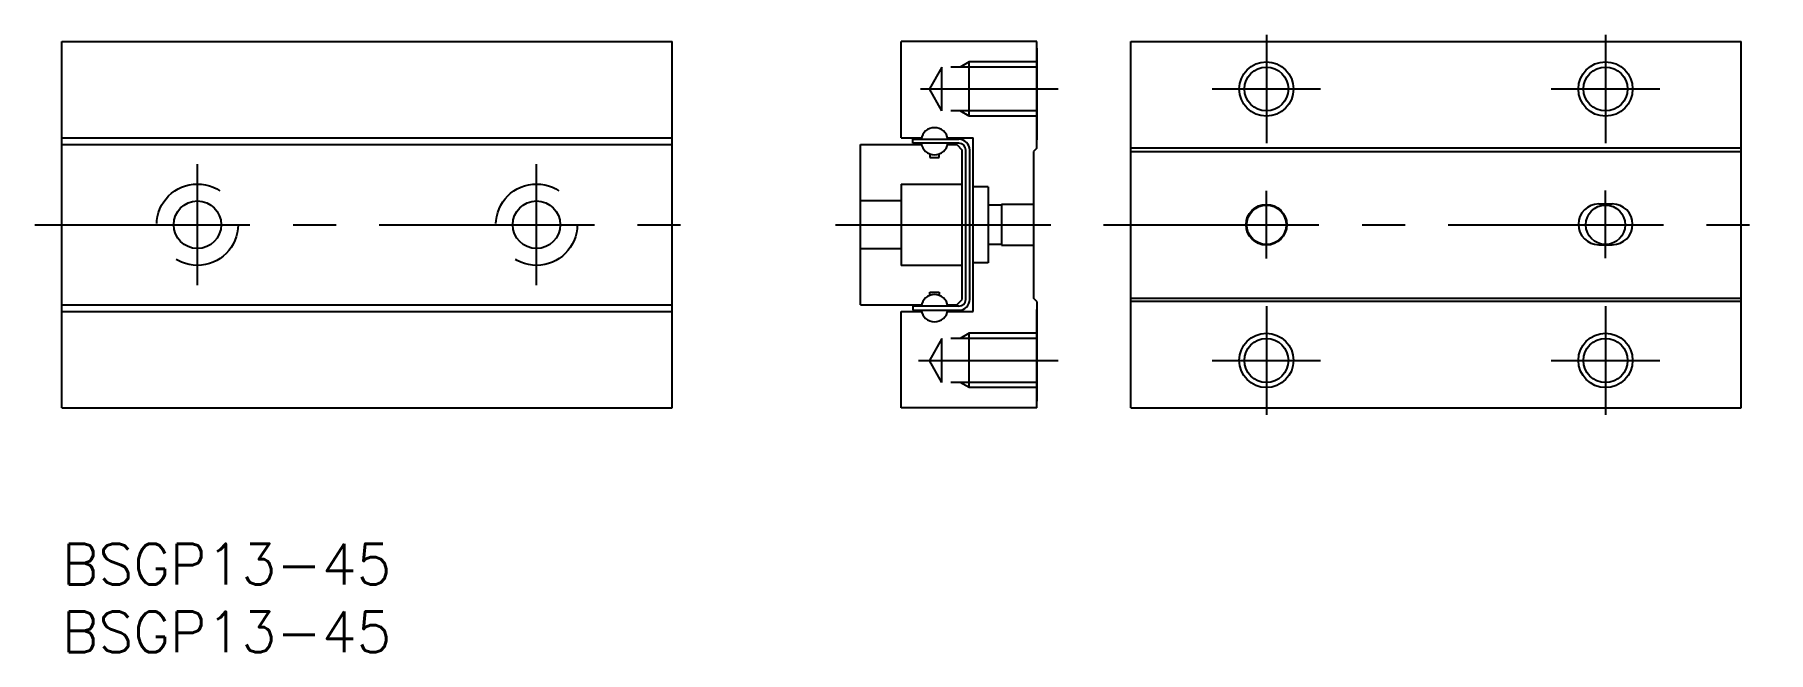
# Model space of a CAD drawing. Extents: x -2 to 126, y -8 to 38.
import ezdxf

# ---------------------------------------------------------------- set-up
doc = ezdxf.new("R2010")
doc.units = 0
doc.header["$LTSCALE"] = 0.5
doc.linetypes.add('CENTER', pattern=[50.8, 31.75, -6.35, 6.35, -6.35])
doc.linetypes.add('DASHED', pattern=[19.05, 12.7, -6.35])
for name, color, linetype in [('MSM_CENTER', 1, 'CENTER'), ('MSM_CONTINUOUS', 7, 'CONTINUOUS'), ('MSM_DASHED', 4, 'DASHED'), ('MSM_NARROW', 5, 'CONTINUOUS'), ('MSM_PART_NUMBER', 7, 'CONTINUOUS')]:
    doc.layers.add(name, color=color, linetype=linetype)
doc.styles.get("Standard").update_dxf_attribs({"font": 'txt.shx', "height": 3, "bigfont": 'bigfont.shx'})

# ---------------------------------------------------------------- blocks, each defined once
blk = doc.blocks.new('*U2')
at = {"layer": 'MSM_PART_NUMBER'}
blk.add_text('BSGP13-45', height=3, dxfattribs=at).set_placement((0, -3))
blk = doc.blocks.new('*U3')
at = {"layer": 'MSM_PART_NUMBER'}
blk.add_text('BSGP13-45', height=3, dxfattribs=at).set_placement((0, -8))

msp = doc.modelspace()

# ---------------------------------------------------------------- linework, layer by layer
at = {"layer": 'MSM_CENTER'}
for p, q in [((88.81, 37.5), (88.81, 29.5)), ((113.81, 37.5), (113.81, 29.5)), ((63.31, 33.5), (73.45, 33.5)), ((84.81, 33.5), (92.81, 33.5)), ((109.81, 33.5), (117.81, 33.5)), ((10, 19.05), (10, 27.95)), ((35, 19.05), (35, 27.95)), ((88.81, 21), (88.81, 26)), ((113.81, 21.03), (113.81, 26.03)), ((-2, 23.5), (47, 23.5)), ((57.04, 23.5), (73.45, 23.5)), ((76.81, 23.5), (125.81, 23.5)), ((88.81, 17.5), (88.81, 9.5)), ((113.81, 17.5), (113.81, 9.5)), ((63.15, 13.5), (73.45, 13.5)), ((84.81, 13.5), (92.81, 13.5)), ((109.81, 13.5), (117.81, 13.5))]:
    msp.add_line(p, q, dxfattribs=at)
at = {"layer": 'MSM_CONTINUOUS'}
for p, q in [((0, 37), (45, 37)), ((0, 10), (0, 37)), ((45, 10), (45, 37)), ((61.89, 29.9), (61.89, 37)), ((71.89, 37), (61.89, 37)), ((71.89, 29.15), (71.89, 37)), ((71.89, 36.5), (71.89, 29.75)), ((78.81, 37), (123.81, 37)), ((78.81, 10), (78.81, 37)), ((123.81, 10), (123.81, 37)), ((0, 29.9), (45, 29.9)), ((0, 29.4), (45, 29.4)), ((58.89, 29.4), (63.38, 29.4)), ((58.89, 17.6), (58.89, 29.4)), ((61.89, 29.9), (63.38, 29.9)), ((62.74, 29.8), (66.14, 29.8)), ((62.74, 29.5), (62.74, 29.8)), ((66.14, 29.5), (62.74, 29.5)), ((65.31, 29.9), (67.19, 29.9)), ((65.31, 29.4), (65.99, 29.4)), ((65.99, 29.4), (66.39, 29)), ((67.19, 17.1), (67.19, 29.9)), ((63.99, 28.71), (63.99, 28.46)), ((63.99, 28.46), (64.69, 28.46)), ((64.69, 28.46), (64.69, 28.71)), ((66.39, 18), (66.39, 29)), ((66.64, 18), (66.64, 29)), ((66.94, 18), (66.94, 29)), ((71.89, 29.15), (71.64, 28.9)), ((71.64, 28.9), (71.64, 18.1)), ((123.81, 29.15), (78.81, 29.15)), ((78.81, 28.9), (123.81, 28.9)), ((68.29, 26.3), (67.19, 26.3)), ((68.29, 26.3), (68.29, 20.7)), ((113.31, 25.03), (114.31, 25.03)), ((113.31, 22.03), (114.31, 22.03)), ((68.29, 20.7), (67.19, 20.7)), ((63.99, 18.54), (64.69, 18.54)), ((63.99, 18.29), (63.99, 18.54)), ((64.69, 18.54), (64.69, 18.29)), ((65.99, 17.6), (66.39, 18)), ((71.89, 17.85), (71.64, 18.1)), ((78.81, 18.1), (123.81, 18.1)), ((0, 17.6), (45, 17.6)), ((0, 17.1), (45, 17.1)), ((58.89, 17.6), (63.38, 17.6)), ((61.89, 17.1), (63.38, 17.1)), ((61.89, 10), (61.89, 17.1)), ((66.14, 17.5), (62.74, 17.5)), ((62.74, 17.5), (62.74, 17.2)), ((62.74, 17.2), (66.14, 17.2)), ((65.31, 17.6), (65.99, 17.6)), ((65.31, 17.1), (67.19, 17.1)), ((71.89, 17.85), (71.89, 10.5)), ((71.89, 10), (71.89, 17.25)), ((123.81, 17.85), (78.81, 17.85)), ((0, 10), (45, 10)), ((71.89, 10), (61.89, 10)), ((78.81, 10), (123.81, 10))]:
    msp.add_line(p, q, dxfattribs=at)
for centre, radius in [((88.81, 33.5), 1.62), ((113.81, 33.5), 1.62), ((10, 23.5), 1.75), ((35, 23.5), 1.75), ((88.81, 23.5), 1.5), ((88.81, 23.5), 1.45), ((113.81, 23.5), 1.45), ((88.81, 13.5), 1.62), ((113.81, 13.5), 1.62)]:
    msp.add_circle(centre, radius, dxfattribs=at)
for centre, radius, start, end in [((64.34, 29.65), 1, 8.6269, 171.3731), ((64.34, 29.65), 1, 188.6269, 351.3731), ((66.14, 29), 0.8, 0, 90), ((66.14, 29), 0.5, 0, 90), ((113.31, 23.53), 1.5, 90, 270), ((114.31, 23.53), 1.5, 270, 90), ((64.34, 17.35), 1, 8.6269, 171.3731), ((66.14, 18), 0.8, 270, 0), ((66.14, 18), 0.5, 270, 0), ((64.34, 17.35), 1, 188.6269, 351.3731)]:
    msp.add_arc(centre, radius, start, end, dxfattribs=at)
at = {"layer": 'MSM_DASHED'}
for p, q in [((64.89, 35.12), (63.96, 33.5)), ((71.89, 35.12), (64.89, 35.12)), ((64.89, 31.88), (64.89, 35.12)), ((66.89, 35.5), (66.24, 35.12)), ((71.89, 35.5), (66.89, 35.5)), ((66.89, 31.5), (66.89, 35.5)), ((64.89, 31.88), (63.96, 33.5)), ((71.89, 31.88), (64.89, 31.88)), ((66.89, 31.5), (66.24, 31.88)), ((71.89, 31.5), (66.89, 31.5)), ((61.89, 26.5), (61.89, 20.5)), ((61.89, 26.5), (66.39, 26.5)), ((61.89, 25.25), (58.89, 25.25)), ((69.29, 24.95), (68.29, 24.95)), ((69.29, 25), (69.29, 22)), ((71.64, 25), (69.29, 25)), ((58.89, 21.75), (61.89, 21.75)), ((69.29, 22.05), (68.29, 22.05)), ((69.29, 22), (71.64, 22)), ((66.39, 20.5), (61.89, 20.5)), ((66.89, 15.5), (66.24, 15.12)), ((71.89, 15.5), (66.89, 15.5)), ((66.89, 11.5), (66.89, 15.5)), ((64.89, 15.12), (63.96, 13.5)), ((71.89, 15.12), (64.89, 15.12)), ((64.89, 11.88), (64.89, 15.12)), ((64.89, 11.88), (63.96, 13.5)), ((71.89, 11.88), (64.89, 11.88)), ((66.89, 11.5), (66.24, 11.88)), ((71.89, 11.5), (66.89, 11.5))]:
    msp.add_line(p, q, dxfattribs=at)
for centre in [(10, 23.5), (35, 23.5)]:
    msp.add_circle(centre, 3, dxfattribs=at)
at = {"layer": 'MSM_NARROW'}
for centre in [(88.81, 33.5), (113.81, 33.5), (88.81, 13.5), (113.81, 13.5)]:
    msp.add_circle(centre, 2, dxfattribs=at)

# ---------------------------------------------------------------- block references
at = {"layer": 'MSM_CONTINUOUS'}
for name in ['*U2', '*U3']:
    msp.add_blockref(name, (0, 0), dxfattribs=at)

doc.saveas('drawing.dxf')
